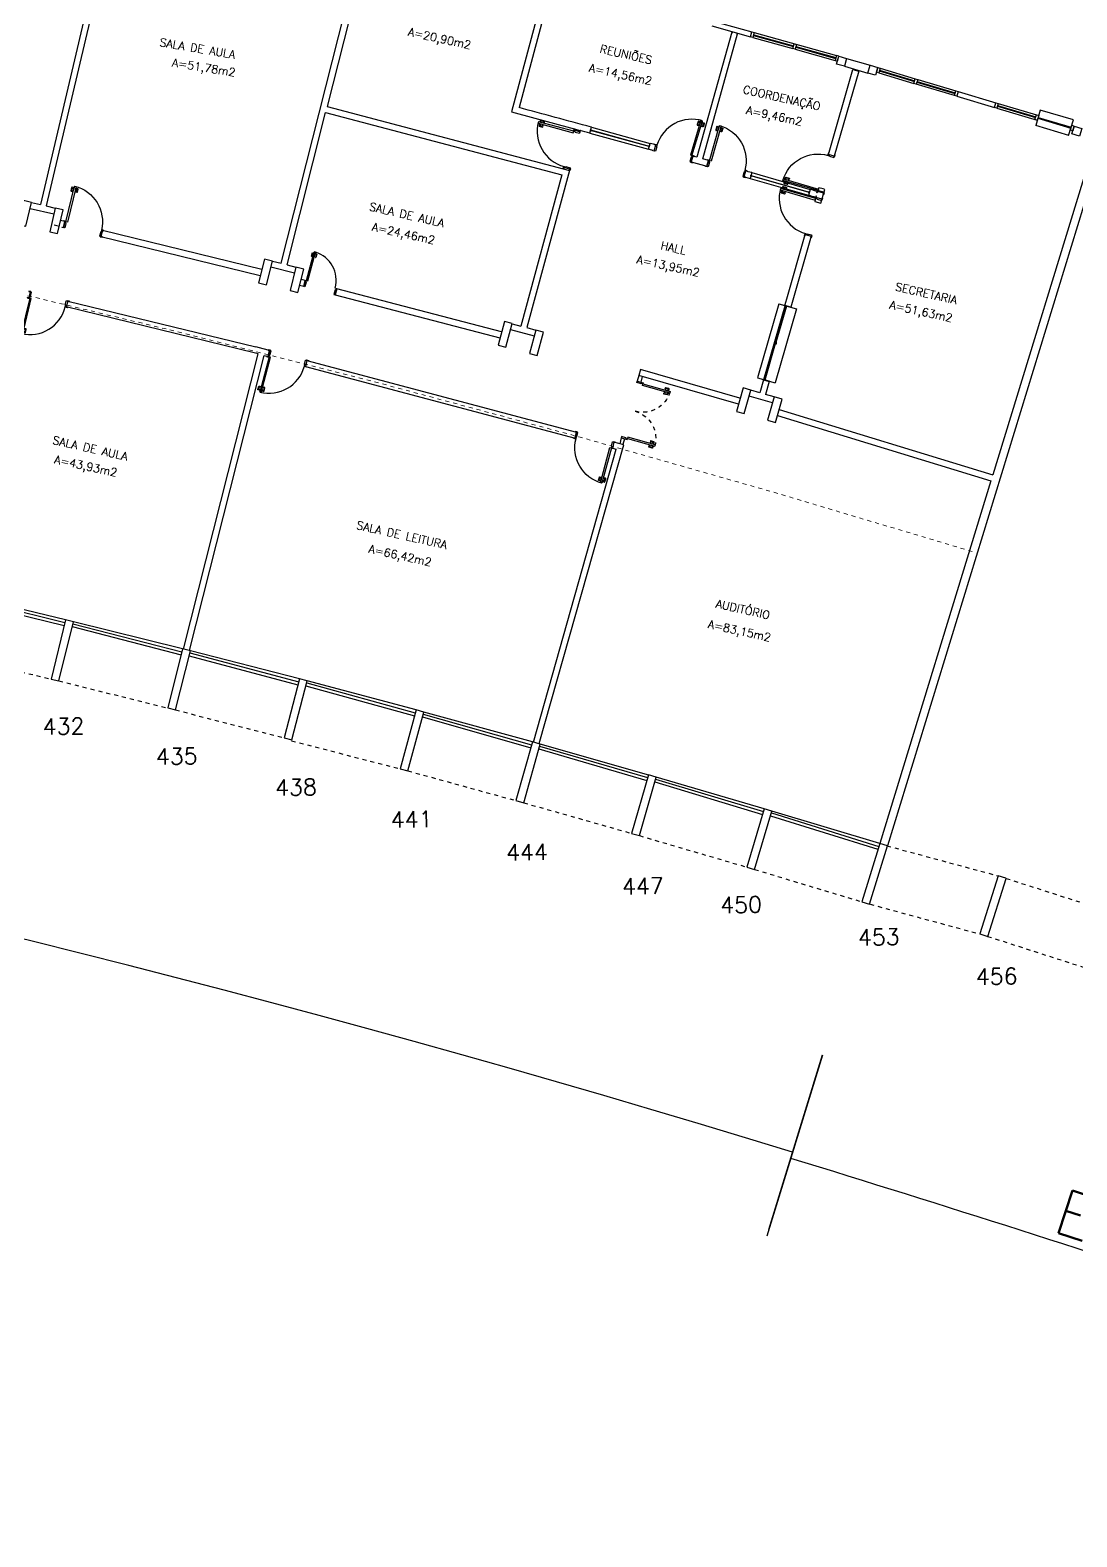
# Model space of a CAD drawing. Extents: x -165 to 137, y 302 to 416.
# Drawn here: x 70.86 to 96.64, y 302 to 339.1 of the extents above; entities that cross this region are included whole.
import ezdxf

# ---------------------------------------------------------------- set-up
doc = ezdxf.new("R2010")
doc.units = 0
doc.header["$LTSCALE"] = 0.02
doc.header["$MEASUREMENT"] = 0
doc.linetypes.add('HIDDEN', pattern=[0.375, 0.25, -0.125])
doc.linetypes.add('HIDDEN2', pattern=[0.1875, 0.125, -0.0625])
doc.layers.get('0').update_dxf_attribs({"linetype": 'CONTINUOUS'})
doc.layers.get('DEFPOINTS').update_dxf_attribs({"linetype": 'CONTINUOUS'})
doc.layers.add('2H', color=1, linetype='HIDDEN', lineweight=15)
for name, color, linetype in [('AR-BNC', 1, 'CONTINUOUS'), ('AR-COR-VT2', 162, 'CONTINUOUS'), ('AR-ESQ', 1, 'CONTINUOUS'), ('AR-EST-CNC', 83, 'CONTINUOUS'), ('AR-EST-PIL', 114, 'CONTINUOUS'), ('AR-MOB', 71, 'CONTINUOUS'), ('AR-POR', 1, 'CONTINUOUS'), ('AR-REV', 2, 'CONTINUOUS'), ('AR-TXT-CONG', 2, 'CONTINUOUS'), ('BL-ESQ-01', 1, 'CONTINUOUS'), ('BL-ESQ-VT1', 1, 'CONTINUOUS'), ('BL-POR-01', 2, 'CONTINUOUS'), ('BL-POR-02', 1, 'CONTINUOUS'), ('BL-POR-PRJ', 1, 'HIDDEN'), ('DT-ESQ-CRT', 43, 'CONTINUOUS'), ('DT-ESQ-VT2', 2, 'CONTINUOUS'), ('ESQ', 1, 'CONTINUOUS'), ('ESTR', 3, 'CONTINUOUS'), ('PORTA', 2, 'CONTINUOUS'), ('PROJ', 1, 'HIDDEN2'), ('TEXTO', 2, 'CONTINUOUS'), ('USO1', 2, 'CONTINUOUS'), ('ÁREA', 2, 'CONTINUOUS')]:
    doc.layers.add(name, color=color, linetype=linetype)
doc.styles.add('1', font='romans.shx', dxfattribs={"height": 1.1})
doc.styles.add('ROMANS', font='romans', dxfattribs={"height": 0.002})
doc.styles.add('UNB-100', font='simplex.shx', dxfattribs={"height": 0.2})
doc.dimstyles.new('1-600', dxfattribs={"dimtxt": 1.1, "dimasz": 2.5, "dimexe": 2, "dimexo": 4, "dimgap": 0.2, "dimtad": 1, "dimdec": 0, "dimzin": 4, "dimdsep": 46, "dimlunit": 6, "dimtxsty": '1', "dimblk1": 'NONE', "dimblk2": 'NONE', "dimsah": 1, "dimcen": 0, "dimclrd": 2, "dimclre": 2, "dimclrt": 2, "dimadec": 0, "dimazin": 0, "dimtfac": 1, "dimtdec": 0, "dimtmove": 2, "dimatfit": 3, "dimldrblk": 'NONE', "dimfxl": 0, "dimtolj": 1, "dimtzin": 0, "dimarcsym": 0})

# ---------------------------------------------------------------- blocks, each defined once
blk = doc.blocks.new('*D83')
at = {"layer": 'DEFPOINTS', "color": 0, "transparency": 16777216}
for p in [(14.186, 333.887), (14.071, 332.392), (91.984, 319.123), (64.658, 318.156), (91.543, 317.69)]:
    blk.add_point(p, dxfattribs=at)
at = {"layer": 'USO1', "color": 2, "lineweight": -2, "transparency": 16777216}
for p, q in [((13.764, 328.404), (13.418, 323.917)), ((90.368, 313.866), (89.045, 309.565))]:
    blk.add_line(p, q, dxfattribs=at)
blk.add_arc((-13.34, -23.512), 350.458, 72.913, 85.59592, dxfattribs=at)
at = {"layer": 'USO1', "color": 2, "transparency": 16777216, "insert": (52.142, 321.537), "char_height": 1.1, "attachment_point": 5, "rotation": 349.2545, "style": '1'}
blk.add_mtext('\\A1;Matemática', dxfattribs=at)
blk = doc.blocks.new('_NONE')
at = {"color": 0, "linetype": 'ByBlock'}
blk.add_circle((0, 0), 0.25, dxfattribs=at)
blk = doc.blocks.new('*D67')
at = {"layer": 'DEFPOINTS', "color": 0, "transparency": 16777216}
for p in [(91.99, 319.123), (91.549, 317.69), (114.735, 311.431), (114.236, 310.023), (104.606, 306.471)]:
    blk.add_point(p, dxfattribs=at)
at = {"layer": 'USO1', "color": 2, "lineweight": -2, "transparency": 16777216}
for p, q in [((90.374, 313.866), (89.004, 309.41)), ((112.899, 306.254), (111.391, 302.002))]:
    blk.add_line(p, q, dxfattribs=at)
blk.add_arc((-73.436, -219.036), 554.849, 70.469, 72.913, dxfattribs=at)
at = {"layer": 'USO1', "color": 2, "transparency": 16777216, "insert": (101.101, 308.436), "char_height": 1.1, "attachment_point": 5, "rotation": 341.691, "style": '1'}
blk.add_mtext('\\A1;Entrada Norte', dxfattribs=at)
blk = doc.blocks.new('pm03-p')
at = {"layer": 'PORTA', "color": 1}
for points in [[(-0.074, 1.009), (-0.118, 1.009, 0.414214), (-0.127, 1), (-0.127, 0.92, 0.414214), (-0.118, 0.911), (-0.089, 0.911), (-0.089, 0.929), (-0.109, 0.929), (-0.109, 0.991), (-0.074, 0.991)], [(-0.02, 1.009), (0.024, 1.009, -0.414214), (0.033, 1), (0.033, 0.92, -0.414214), (0.024, 0.911), (-0.005, 0.911), (-0.005, 0.929), (0.015, 0.929), (0.015, 0.991), (-0.02, 0.991)]]:
    blk.add_lwpolyline(points, format="xyb", dxfattribs=at)
for points in [[(-0.067, 1.026), (-0.067, 0.974), (-0.074, 0.974), (-0.074, 1.026)], [(-0.027, 1.026), (-0.027, 0.974), (-0.02, 0.974), (-0.02, 1.026)]]:
    blk.add_lwpolyline(points, close=True, dxfattribs=at)
at = {"layer": 'PORTA'}
for points in [[(-0.067, 1.05), (-0.067, 0.15), (-0.027, 0.15), (-0.027, 1.05)], [(-0.988, 0.161), (-0.938, 0.161), (-0.938, 0.151), (-0.988, 0.151)], [(-0.928, 0.15), (-0.928, 0.109), (-0.918, 0.109), (-0.918, 0), (-0.953, 0), (-0.953, 0.15)], [(-0.026, 0.15), (-0.026, 0.109), (-0.036, 0.109), (-0.036, 0), (-0.001, 0), (-0.001, 0.15)], [(0.034, 0.161), (-0.016, 0.161), (-0.016, 0.151), (0.034, 0.151)], [(-0.988, -0.001), (-0.938, -0.001), (-0.938, -0.011), (-0.988, -0.011)], [(0.034, -0.001), (-0.016, -0.001), (-0.016, -0.011), (0.034, -0.011)]]:
    blk.add_lwpolyline(points, close=True, dxfattribs=at)
at = {"layer": 'PORTA', "color": 1}
blk.add_arc((-0.027, 0.15), 0.9, 90, 180, dxfattribs=at)
blk = doc.blocks.new('ef-02-p')
at = {"layer": 'AR-BNC'}
for p, q in [((1.901, 0.299), (0.002, 0.299)), ((0.002, -0.152), (0.002, 0.299)), ((1.901, -0.152), (1.901, 0.299)), ((1.901, -0.152), (0.002, -0.152))]:
    blk.add_line(p, q, dxfattribs=at)
at = {"layer": 'DT-ESQ-CRT', "ltscale": 0.1}
for p, q in [((0.926, 0.029), (0.937, 0.029)), ((0.926, 0.027), (0.977, 0.027)), ((0.926, 0.026), (0.977, 0.026)), ((0.939, 0.054), (0.939, 0.03)), ((0.941, 0.056), (0.962, 0.056)), ((0.941, 0.052), (0.941, 0.029)), ((0.942, 0.054), (0.961, 0.054)), ((0.962, 0.052), (0.962, 0.028)), ((0.964, 0.054), (0.964, 0.028)), ((0.966, 0.029), (0.977, 0.029))]:
    blk.add_line(p, q, dxfattribs=at)
for points in [[(0.002, 0.027, -0.414214), (0, 0.029), (0, 0.149, 0.414214), (-0.001, 0.15), (-0.013, 0.15, -1), (-0.013, 0.152), (0, 0.152, -0.414214), (0.002, 0.15), (0.002, 0.03, 0.414214), (0.003, 0.029), (0.015, 0.029, -1), (0.015, 0.026), (0.003, 0.026, 0.414214), (0.002, 0.025), (0.002, 0.001, -0.414214), (0, -0.002), (-0.013, -0.002, -1), (-0.013, 0), (-0.001, 0, 0.414214), (0, 0.001), (0, 0.025, -0.414214), (0.002, 0.027), (0.015, 0.027)], [(1.901, 0.027, 0.414214), (1.903, 0.029), (1.903, 0.149, -0.414214), (1.904, 0.15), (1.916, 0.15, 1), (1.916, 0.152), (1.904, 0.152, 0.414214), (1.901, 0.15), (1.901, 0.03, -0.414214), (1.901, 0.029), (1.888, 0.029, 1), (1.888, 0.026), (1.901, 0.026, -0.414214), (1.901, 0.025), (1.901, 0.001, 0.414214), (1.904, -0.002), (1.916, -0.002, 1), (1.916, 0), (1.904, 0, -0.414214), (1.903, 0.001), (1.903, 0.025, 0.414214), (1.901, 0.027), (1.888, 0.027)]]:
    blk.add_lwpolyline(points, format="xyb", dxfattribs=at)
for points in [[(0.012, 0.052), (0.002, 0.052), (0.002, 0.054), (0.012, 0.054, -0.414214), (0.014, 0.052), (0.014, 0.043, -0.414214), (0.012, 0.041), (0.002, 0.041), (0.002, 0.043), (0.012, 0.043, 0.414214), (0.013, 0.044), (0.013, 0.051, 0.414214)], [(0.03, 0.026), (0.003, 0.026, 0.414214), (0.002, 0.024), (0.002, 0.012, 0.414214), (0.003, 0.011), (0.03, 0.011, 1), (0.03, 0.012), (0.004, 0.012, -0.414214), (0.003, 0.013), (0.003, 0.023, -0.414214), (0.004, 0.024), (0.03, 0.024, 1)], [(0.929, 0.052), (0.939, 0.052), (0.939, 0.054), (0.928, 0.054, 0.414214), (0.926, 0.052), (0.926, 0.043, 0.414214), (0.928, 0.041), (0.939, 0.041), (0.939, 0.043), (0.929, 0.043, -0.414214), (0.928, 0.044), (0.928, 0.051, -0.414214)], [(0.974, 0.052), (0.964, 0.052), (0.964, 0.054), (0.975, 0.054, -0.414214), (0.977, 0.052), (0.977, 0.043, -0.414214), (0.975, 0.041), (0.964, 0.041), (0.964, 0.043), (0.974, 0.043, 0.414214), (0.975, 0.044), (0.975, 0.051, 0.414214)], [(1.873, 0.026), (1.9, 0.026, -0.414214), (1.901, 0.024), (1.901, 0.012, -0.414214), (1.9, 0.011), (1.873, 0.011, -1), (1.873, 0.012), (1.899, 0.012, 0.414214), (1.9, 0.013), (1.9, 0.023, 0.414214), (1.899, 0.024), (1.873, 0.024, -1)], [(1.891, 0.052), (1.901, 0.052), (1.901, 0.054), (1.891, 0.054, 0.414214), (1.889, 0.052), (1.889, 0.043, 0.414214), (1.891, 0.041), (1.901, 0.041), (1.901, 0.043), (1.891, 0.043, -0.414214), (1.89, 0.044), (1.89, 0.051, -0.414214)]]:
    blk.add_lwpolyline(points, format="xyb", close=True, dxfattribs=at)
for centre, radius, start, end in [((0.926, 0.027), 0.00152, 90, 270), ((0.937, 0.03), 0.00152, 270, 360), ((0.941, 0.054), 0.00152, 90, 180), ((0.939, 0.029), 0.00152, 270, 0), ((0.942, 0.052), 0.00152, 90, 180), ((0.961, 0.052), 0.00152, 0, 90), ((0.962, 0.054), 0.00152, 0, 90), ((0.963, 0.028), 0.00076, 180, 0), ((0.966, 0.028), 0.00076, 90, 270), ((0.977, 0.027), 0.00152, 270, 90)]:
    blk.add_arc(centre, radius, start, end, dxfattribs=at)
at = {"layer": 'DT-ESQ-VT2'}
for points in [[(0.936, 0.03), (0.004, 0.03), (0.004, 0.04), (0.936, 0.04)], [(1.895, 0.024), (0.005, 0.024), (0.005, 0.012), (1.895, 0.012)], [(0.967, 0.03), (1.899, 0.03), (1.899, 0.04), (0.967, 0.04)]]:
    blk.add_lwpolyline(points, close=True, dxfattribs=at)
blk = doc.blocks.new('ef-01-p')
at = {"layer": 'BL-ESQ-01', "ltscale": 0.1}
for p, q in [((0, 0.15), (1.5, 0.15)), ((0, 0), (1.5, 0))]:
    blk.add_line(p, q, dxfattribs=at)
for points in [[(0.001, 0.065), (0.017, 0.065), (0.017, 0.066), (0.001, 0.066), (0.001, 0.083), (0.017, 0.083), (0.017, 0.085), (0.001, 0.085, 0.414214), (0, 0.083), (0, 0.066, 0.414214)], [(1.498, 0.065), (1.483, 0.065), (1.483, 0.066), (1.498, 0.066), (1.498, 0.083), (1.483, 0.083), (1.483, 0.085), (1.498, 0.085, -0.414214), (1.5, 0.083), (1.5, 0.066, -0.414214)]]:
    blk.add_lwpolyline(points, format="xyb", close=True, dxfattribs=at)
blk.add_lwpolyline([(0.001, 0.07), (0.001, 0.08), (1.498, 0.08), (1.498, 0.07)], close=True, dxfattribs=at)
blk = doc.blocks.new('PE80-TTC')
at = {"color": 2}
for p, q in [((0.075, 0), (-0.075, 0)), ((-0.075, -0.03), (-0.075, 0)), ((0.075, 0), (0.075, -0.02)), ((0.04, -0.03), (-0.075, -0.03)), ((0.075, -0.02), (0.04, -0.02)), ((0.04, -0.03), (0.04, -0.02)), ((0.085, -0.03), (0.817, -0.03)), ((0.085, -0.03), (0.085, -0.065)), ((0.085, -0.065), (0.817, -0.065)), ((0.817, -0.065), (0.817, -0.03)), ((0.04, -0.771), (-0.075, -0.771)), ((-0.075, -0.771), (-0.075, -0.801)), ((0.075, -0.801), (-0.075, -0.801)), ((0.075, -0.802), (-0.075, -0.802)), ((0.04, -0.771), (0.04, -0.781)), ((0.075, -0.781), (0.04, -0.781)), ((0.075, -0.801), (0.075, -0.781))]:
    blk.add_line(p, q, dxfattribs=at)
at = {"color": 1}
for p, q in [((0.777, 0.01), (0.687, 0.01)), ((0.687, 0), (0.687, 0.01)), ((0.777, 0.01), (0.777, -0.03)), ((0.767, 0), (0.687, 0)), ((0.767, -0.095), (0.687, -0.095)), ((0.687, -0.095), (0.687, -0.105)), ((0.777, -0.105), (0.687, -0.105)), ((0.767, 0), (0.767, -0.03)), ((0.767, -0.095), (0.767, -0.065)), ((0.777, -0.105), (0.777, -0.065))]:
    blk.add_line(p, q, dxfattribs=at)
blk.add_arc((0.085, -0.03), 0.731, 270, 357.3429, dxfattribs=at)

msp = doc.modelspace()

# ---------------------------------------------------------------- linework, layer by layer
at = {"color": 1}
for points in [[(71.73, 324.582), (69.035, 325.228)], [(74.613, 323.866), (71.924, 324.534)], [(77.491, 323.126), (74.807, 323.817)], [(80.362, 322.363), (77.684, 323.076)], [(83.227, 321.576), (80.555, 322.311)], [(86.098, 320.761), (83.42, 321.522)], [(88.937, 319.93), (86.277, 320.709)], [(91.781, 319.072), (89.128, 319.873)]]:
    msp.add_lwpolyline(points, dxfattribs=at)
at = {"layer": '2H'}
msp.add_arc((-13.492, -24.369), 366.755, 72.94715, 85.55544, dxfattribs=at)
at = {"layer": 'AR-COR-VT2', "color": 6}
msp.add_line((85.504, 329.072), (85.504, 329.071), dxfattribs=at)
at = {"layer": 'AR-EST-CNC'}
msp.add_lwpolyline([(96.568, 336.741), (96.76, 336.683), (96.703, 336.492), (96.511, 336.549)], close=True, dxfattribs=at)
at = {"layer": 'AR-EST-PIL'}
for p, q in [((77.6, 333.219), (77.406, 333.268)), ((77.453, 332.638), (77.6, 333.219))]:
    msp.add_line(p, q, dxfattribs=at)
at = {"layer": 'AR-REV'}
for p, q in [((79.222, 341.37), (78.172, 337.22)), ((83.573, 340.29), (82.716, 337.088)), ((87.649, 339.205), (88.602, 338.939)), ((87.681, 339.323), (88.635, 339.056)), ((88.138, 339.049), (87.279, 335.974)), ((87.423, 335.934), (88.283, 339.009)), ((90.965, 338.403), (91.542, 338.237)), ((90.91, 338.211), (91.486, 338.045)), ((93.678, 337.475), (94.607, 337.198)), ((93.713, 337.592), (94.642, 337.315)), ((77.186, 333.324), (78.135, 337.074)), ((78.135, 337.074), (83.955, 335.542)), ((78.172, 337.22), (84.139, 335.649)), ((82.716, 337.088), (84.26, 336.671)), ((84.26, 336.671), (84.26, 336.67)), ((84.26, 336.67), (84.405, 336.631)), ((84.405, 336.631), (84.404, 336.631)), ((84.64, 336.567), (84.68, 336.712)), ((86.086, 336.17), (86.126, 336.314)), ((87.183, 336.001), (87.139, 335.857)), ((87.139, 335.857), (87.527, 335.749)), ((87.279, 335.974), (87.183, 336.001)), ((87.568, 335.893), (87.423, 335.934)), ((87.568, 335.893), (87.527, 335.749)), ((83.955, 335.542), (82.946, 331.816)), ((84.139, 335.649), (83.093, 331.776)), ((88.475, 335.48), (88.587, 335.449)), ((88.628, 335.593), (88.587, 335.449)), ((90.07, 335.179), (90.029, 335.034)), ((90.282, 335.222), (90.254, 335.126)), ((90.328, 334.843), (90.426, 335.181)), ((90.212, 334.981), (90.184, 334.885)), ((90.184, 334.885), (90.328, 334.843)), ((71.552, 334.276), (71.449, 334.3)), ((71.713, 334.392), (71.609, 334.416)), ((71.713, 334.392), (71.678, 334.246)), ((72.638, 334.166), (72.603, 334.021)), ((72.603, 334.021), (76.527, 333.062)), ((76.564, 333.206), (72.638, 334.166)), ((83.721, 334.102), (83.721, 334.102)), ((89.492, 332.484), (89.948, 334.066)), ((90.092, 334.025), (89.589, 332.279)), ((89.948, 334.066), (90.092, 334.025)), ((76.787, 333.27), (77.369, 333.123)), ((77.596, 332.791), (77.496, 332.816)), ((77.634, 332.936), (77.533, 332.962)), ((77.596, 332.791), (77.634, 332.936)), ((71.784, 332.431), (71.749, 332.286)), ((71.784, 332.431), (76.417, 331.3)), ((78.408, 332.728), (78.37, 332.583)), ((78.37, 332.583), (82.429, 331.526)), ((82.465, 331.67), (78.408, 332.728)), ((89.445, 332.321), (89.492, 332.484)), ((76.38, 331.155), (71.749, 332.286)), ((89.589, 332.279), (89.445, 332.321)), ((82.692, 331.731), (83.271, 331.574)), ((82.731, 331.874), (82.946, 331.816)), ((74.638, 323.86), (76.477, 331.13)), ((76.477, 331.13), (76.38, 331.155)), ((76.594, 331.256), (76.417, 331.3)), ((76.622, 331.093), (76.719, 331.067)), ((77.677, 330.968), (77.639, 330.823)), ((77.677, 330.968), (84.317, 329.2)), ((77.639, 330.823), (84.278, 329.055)), ((85.849, 330.599), (85.809, 330.457)), ((85.935, 330.574), (85.896, 330.433)), ((88.918, 330.495), (88.825, 330.174)), ((89.062, 330.453), (88.918, 330.495)), ((89.062, 330.453), (88.969, 330.132)), ((84.278, 329.055), (84.317, 329.2)), ((83.251, 321.57), (85.293, 328.785)), ((85.198, 328.811), (85.293, 328.785)), ((85.418, 329.059), (85.379, 328.918)), ((85.495, 329.038), (85.455, 328.897))]:
    msp.add_line(p, q, dxfattribs=at)
for points in [[(73.011, 342.887), (71.111, 334.807)], [(73.157, 342.852), (71.257, 334.772)], [(77.041, 333.36), (79.076, 341.407)], [(83.694, 340.258), (83.718, 340.251), (82.9, 337.193)], [(88.138, 339.049), (88.162, 339.042)], [(88.258, 339.015), (88.283, 339.009)], [(91.265, 338.089), (90.663, 335.999), (90.519, 336.041), (91.121, 338.131)], [(91.121, 338.131), (91.265, 338.089)], [(97.276, 336.319), (91.972, 319.014)], [(97.085, 336.378), (94.563, 328.148)], [(70.859, 334.712), (71.443, 334.575)], [(70.893, 334.858), (71.111, 334.807)], [(71.257, 334.772), (71.477, 334.721)], [(76.824, 333.415), (77.041, 333.36)], [(77.186, 333.324), (77.406, 333.268)], [(83.093, 331.776), (83.31, 331.718)], [(74.783, 323.823), (76.622, 331.093)], [(76.719, 331.067), (76.757, 331.212), (76.594, 331.256)], [(85.889, 330.743), (85.849, 330.599)], [(88.302, 329.893), (85.849, 330.599)], [(88.339, 330.038), (85.889, 330.743)], [(88.825, 330.174), (88.609, 330.236)], [(89.144, 329.926), (88.568, 330.092)], [(89.186, 330.07), (88.969, 330.133)], [(89.261, 329.617), (94.519, 328.005)], [(89.305, 329.76), (94.563, 328.148)], [(83.396, 321.533), (85.479, 328.891), (85.237, 328.956)], [(94.519, 328.005), (91.781, 319.072)]]:
    msp.add_lwpolyline(points, dxfattribs=at)
for centre, radius, start, end in [((-14.412, -26.548), 376.533, 74.74177, 75.02239), ((-15.942, -32.154), 382.193, 74.74175, 74.77833), ((-15.9, -32.004), 382.038, 74.50016, 74.51689), ((-14.412, -26.548), 376.533, 74.48689, 74.51352), ((-25.567, -65.581), 417.11, 74.11081, 74.13507), ((10.932, 62.317), 283.956, 73.78774, 73.82615), ((-25.567, -65.581), 417.11, 73.87846, 73.90476), ((-25.662, -65.91), 417.552, 73.8579, 73.87848)]:
    msp.add_arc(centre, radius, start, end, dxfattribs=at)
at = {"layer": 'BL-ESQ-VT1'}
for p, q in [((89.7, 338.632), (90.682, 338.355)), ((93.62, 337.492), (92.681, 337.772)), ((92.701, 337.84), (92.696, 337.821)), ((92.716, 337.889), (93.655, 337.609)), ((95.736, 337.134), (95.622, 336.75)), ((96.553, 336.891), (95.736, 337.134)), ((96.434, 336.508), (96.553, 336.891)), ((96.439, 336.506), (95.622, 336.75))]:
    msp.add_line(p, q, dxfattribs=at)
for points in [[(88.635, 339.056), (88.693, 339.04), (88.66, 338.923), (88.602, 338.939)], [(89.675, 338.766), (89.733, 338.75), (89.7, 338.632), (89.642, 338.648)], [(90.738, 338.339), (90.773, 338.459), (90.716, 338.475), (90.682, 338.355)], [(91.734, 338.182), (91.791, 338.164), (91.756, 338.047), (91.699, 338.064)], [(92.658, 337.906), (92.716, 337.889), (92.681, 337.772), (92.624, 337.789)], [(93.655, 337.609), (93.713, 337.592), (93.678, 337.475), (93.62, 337.492)], [(94.642, 337.315), (94.7, 337.298), (94.665, 337.18), (94.607, 337.198)], [(95.639, 337.018), (95.696, 337.001), (95.661, 336.883), (95.604, 336.901)], [(96.511, 336.758), (96.568, 336.741), (96.534, 336.623), (96.476, 336.641)]]:
    msp.add_lwpolyline(points, close=True, dxfattribs=at)
for points in [[(88.66, 338.923), (89.642, 338.648)], [(88.673, 338.97), (89.656, 338.696)], [(88.679, 338.99), (89.661, 338.715)], [(88.693, 339.04), (90.716, 338.475)], [(89.713, 338.68), (90.696, 338.405)], [(89.719, 338.699), (90.702, 338.424)], [(91.756, 338.048), (92.624, 337.789)], [(91.771, 338.096), (92.638, 337.838)], [(91.777, 338.115), (92.644, 337.857)], [(91.79, 338.165), (92.658, 337.906)], [(92.696, 337.821), (93.635, 337.541)], [(92.701, 337.84), (93.64, 337.56)], [(94.685, 337.249), (95.624, 336.969)], [(94.7, 337.298), (95.696, 337.001)], [(94.665, 337.18), (95.661, 336.883)], [(94.679, 337.229), (95.619, 336.95)], [(95.676, 336.932), (96.491, 336.69)], [(95.682, 336.952), (96.496, 336.709)]]:
    msp.add_lwpolyline(points, dxfattribs=at)
at = {"layer": 'BL-POR-01', "extrusion": (0, 0, -1)}
for points in [[(-85.947, 330.393), (-85.907, 330.404), (-85.905, 330.394), (-85.8, 330.424), (-85.809, 330.457), (-85.954, 330.417)], [(-86.61, 330.164), (-85.936, 330.353), (-85.947, 330.392), (-86.621, 330.203)], [(-85.568, 329.043), (-85.529, 329.054), (-85.531, 329.064), (-85.426, 329.093), (-85.417, 329.059), (-85.561, 329.019)], [(-86.253, 328.893), (-85.579, 329.082), (-85.568, 329.044), (-86.242, 328.855)]]:
    msp.add_lwpolyline(points, close=True, dxfattribs=at)
at = {"layer": 'BL-POR-02', "extrusion": (0, 0, -1)}
for points in [[(-85.947, 330.393), (-85.907, 330.404), (-85.905, 330.394), (-85.8, 330.424), (-85.809, 330.457), (-85.954, 330.417)], [(-86.598, 330.209), (-86.547, 330.223), (-86.549, 330.23), (-86.599, 330.216)], [(-86.587, 330.171), (-86.537, 330.185), (-86.535, 330.178), (-86.585, 330.164)], [(-86.219, 328.861), (-86.169, 328.875), (-86.167, 328.869), (-86.217, 328.854)], [(-86.23, 328.9), (-86.18, 328.914), (-86.182, 328.921), (-86.232, 328.906)]]:
    msp.add_lwpolyline(points, close=True, dxfattribs=at)
for points in [[(-86.583, 330.221), (-86.595, 330.263, -0.414214), (-86.589, 330.274), (-86.512, 330.296, -0.414214), (-86.501, 330.289), (-86.493, 330.261), (-86.51, 330.257), (-86.515, 330.276), (-86.575, 330.259), (-86.566, 330.225)], [(-86.568, 330.169), (-86.557, 330.126, 0.414214), (-86.545, 330.12), (-86.468, 330.142, 0.414214), (-86.462, 330.153), (-86.47, 330.181), (-86.487, 330.176), (-86.482, 330.156), (-86.542, 330.14), (-86.551, 330.173)], [(-86.201, 328.859), (-86.189, 328.817, 0.414214), (-86.178, 328.81), (-86.101, 328.832, 0.414214), (-86.095, 328.843), (-86.103, 328.871), (-86.12, 328.866), (-86.115, 328.847), (-86.174, 328.83), (-86.184, 328.864)], [(-86.216, 328.911), (-86.227, 328.953, -0.414214), (-86.221, 328.965), (-86.144, 328.986, -0.414214), (-86.133, 328.98), (-86.125, 328.952), (-86.143, 328.947), (-86.148, 328.966), (-86.208, 328.95), (-86.198, 328.916)]]:
    msp.add_lwpolyline(points, format="xyb", dxfattribs=at)
at = {"layer": 'BL-POR-PRJ', "extrusion": (0, 0, -1)}
for centre, start, end in [((-85.947, 330.392), 195.6743, 285.6743), ((-85.568, 329.044), 105.6743, 195.6743)]:
    msp.add_arc(centre, 0.7, start, end, dxfattribs=at)
at = {"layer": 'ESQ'}
for p, q in [((69.005, 325.107), (71.695, 324.439)), ((69.024, 325.18), (71.713, 324.512)), ((71.893, 324.414), (74.577, 323.723)), ((71.912, 324.487), (74.596, 323.796)), ((74.775, 323.697), (77.454, 322.984)), ((74.795, 323.769), (77.473, 323.057)), ((77.652, 322.956), (80.324, 322.221)), ((77.671, 323.028), (80.343, 322.293)), ((80.521, 322.191), (83.188, 321.434)), ((80.542, 322.263), (83.208, 321.506)), ((83.385, 321.403), (86.045, 320.624)), ((83.406, 321.475), (86.065, 320.696)), ((86.242, 320.591), (88.895, 319.79)), ((86.263, 320.662), (88.918, 319.861)), ((89.114, 319.827), (91.76, 319.004)), ((89.092, 319.755), (91.738, 318.932))]:
    msp.add_line(p, q, dxfattribs=at)
at = {"layer": 'ESTR'}
for p, q in [((77.406, 333.268), (77.259, 332.687)), ((77.259, 332.687), (77.453, 332.638))]:
    msp.add_line(p, q, dxfattribs=at)
for points in [[(90.91, 338.211), (90.718, 338.267), (90.773, 338.459), (90.965, 338.403)], [(91.678, 337.989), (91.486, 338.045), (91.542, 338.237), (91.734, 338.182)], [(96.705, 336.491), (96.513, 336.547), (96.568, 336.739), (96.76, 336.683)], [(70.893, 334.859), (70.698, 334.904), (70.561, 334.32), (70.756, 334.275)], [(71.672, 334.675), (71.477, 334.721), (71.34, 334.137), (71.534, 334.091)], [(76.824, 333.416), (76.63, 333.465), (76.483, 332.883), (76.677, 332.834)], [(82.731, 331.875), (82.538, 331.927), (82.381, 331.348), (82.574, 331.296)], [(83.503, 331.666), (83.31, 331.718), (83.153, 331.139), (83.346, 331.087)], [(88.609, 330.236), (88.417, 330.292), (88.251, 329.715), (88.443, 329.66)], [(89.378, 330.015), (89.186, 330.07), (89.02, 329.494), (89.212, 329.438)], [(94.89, 318.218), (94.7, 318.278), (94.247, 316.848), (94.443, 316.786), (94.896, 318.216)]]:
    msp.add_lwpolyline(points, close=True, dxfattribs=at)
for points in [[(71.73, 324.582), (71.374, 323.124), (71.568, 323.077), (71.924, 324.534), (71.73, 324.582)], [(74.613, 323.866), (74.246, 322.412), (74.44, 322.363), (74.807, 323.817), (74.613, 323.866)], [(77.491, 323.126), (77.111, 321.675), (77.305, 321.624), (77.684, 323.076), (77.491, 323.126)], [(80.362, 322.363), (79.97, 320.915), (80.163, 320.863), (80.555, 322.311), (80.362, 322.363)], [(83.227, 321.576), (82.823, 320.131), (83.016, 320.077), (83.42, 321.522), (83.227, 321.576)], [(86.085, 320.765), (85.67, 319.324), (85.862, 319.268), (86.277, 320.709), (86.085, 320.765)], [(88.937, 319.93), (88.509, 318.493), (88.701, 318.436), (89.128, 319.873), (88.937, 319.93)], [(91.781, 319.072), (91.342, 317.638), (91.533, 317.58), (91.972, 319.014), (91.781, 319.072)]]:
    msp.add_lwpolyline(points, dxfattribs=at)
at = {"layer": 'PROJ'}
for p, q in [((68.685, 323.768), (71.368, 323.126)), ((71.568, 323.077), (74.246, 322.412)), ((74.44, 322.363), (77.111, 321.675)), ((77.299, 321.602), (79.97, 320.915)), ((80.163, 320.863), (82.823, 320.131)), ((83.016, 320.077), (85.67, 319.324)), ((85.863, 319.268), (88.509, 318.493)), ((91.958, 319.018), (94.705, 318.276)), ((88.701, 318.436), (91.342, 317.638)), ((94.896, 318.216), (97.603, 317.346)), ((91.543, 317.58), (94.258, 316.844)), ((94.437, 316.788), (97.144, 315.918))]:
    msp.add_line(p, q, dxfattribs=at)

# ---------------------------------------------------------------- block references
at = {"xscale": -1}
for p, rotation in [((71.678, 334.246), 346.4002732238421), ((85.238, 328.955), 165.0956249845909)]:
    msp.add_blockref('pm03-p', p, dxfattribs=dict(at, rotation=rotation))
at = {"rotation": 165.0947563349528}
msp.add_blockref('pm03-p', (76.756, 331.213), dxfattribs=at)
at = {"layer": 'AR-ESQ'}
for p, rotation in [((84.64, 336.567), 344.6276405885375), ((88.587, 335.448), 344.0077869918295)]:
    msp.add_blockref('ef-01-p', p, dxfattribs=dict(at, rotation=rotation))
at = {"layer": 'AR-ESQ', "xscale": -1, "rotation": 253.9086303469696}
msp.add_blockref('ef-02-p', (88.918, 330.495), dxfattribs=at)
at = {"layer": 'AR-MOB'}
for p, rotation in [((84.397, 336.598), 74.85707977580819), ((87.14, 335.857), 343.1984938534115), ((90.357, 334.94), 73.8681915724855)]:
    msp.add_blockref('pm03-p', p, dxfattribs=dict(at, rotation=rotation))
at = {"layer": 'AR-MOB', "xscale": -1}
for p, rotation in [((87.525, 335.749), 344.3063456311996), ((90.399, 335.083), 73.94343998338948)]:
    msp.add_blockref('pm03-p', p, dxfattribs=dict(at, rotation=rotation))
at = {"layer": 'AR-POR'}
for name, p, rotation in [('PE80-TTC', (77.615, 332.864), 75.16653496369977), ('pm03-p', (70.858, 332.656), 166.3572502608712)]:
    msp.add_blockref(name, p, dxfattribs=dict(at, rotation=rotation))

# ---------------------------------------------------------------- texts
at = {"layer": 'AR-TXT-CONG', "style": 'ROMANS'}
for s, p in [('450', (87.857, 317.357)), ('453', (91.248, 316.561)), ('456', (94.151, 315.594))]:
    msp.add_text(s, height=0.4, rotation=1.1119, dxfattribs=at).set_placement(p)
at = {"layer": 'AR-TXT-CONG', "char_height": 0.4, "width": 1.1646, "attachment_point": 1, "rotation": 1.1119, "style": 'ROMANS'}
for s, insert in [('432', (71.163, 322.151)), ('435', (73.951, 321.412)), ('438', (76.888, 320.648)), ('441', (79.736, 319.861)), ('444', (82.578, 319.051)), ('447', (85.433, 318.216))]:
    msp.add_mtext(s, dxfattribs=dict(at, insert=insert))
at = {"layer": 'TEXTO', "char_height": 0.2, "attachment_point": 1, "style": 'UNB-100'}
for s, insert, width, rotation in [('SALA DE AULA', (74.068, 338.908), 2.52592, 350.3944), ('REUNIÕES', (84.917, 338.746), 2.52592, 347.2388), ('COORDENAÇÃO', (88.441, 337.747), 2.52592, 347.2388), ('SALA DE AULA', (79.239, 334.862), 2.52592, 347.1266), ('HALL', (86.414, 333.906), 2.52592, 347.2388), ('SECRETARIA', (92.194, 332.889), 2.52592, 347.2388), ('SALA DE AULA', (71.442, 329.112), 2.80574, 347.2388), ('SALA DE LEITURA', (78.925, 327.019), 2.80574, 347.2388), ('AUDITÓRIO', (87.775, 325.084), 2.52592, 347.2388)]:
    msp.add_mtext(s, dxfattribs=dict(at, insert=insert, width=width, rotation=rotation))
at = {"layer": 'ÁREA', "char_height": 0.2, "width": 2.10245, "attachment_point": 1, "style": 'UNB-100'}
for s, insert, rotation in [('A=20,90m2', (80.196, 339.165), 347.6134), ('A=51,78m2', (74.374, 338.408), 350.769), ('A=14,56m2', (84.653, 338.279), 347.6134), ('A=9,46m2', (88.522, 337.24), 347.6134), ('A=24,46m2', (79.307, 334.362), 347.5012), ('A=13,95m2', (85.825, 333.561), 347.6134), ('A=51,63m2', (92.052, 332.443), 347.6134), ('A=43,93m2', (71.482, 328.637), 347.6134), ('A=66,42m2', (79.223, 326.433), 347.6134), ('A=83,15m2', (87.581, 324.579), 347.6134)]:
    msp.add_mtext(s, dxfattribs=dict(at, insert=insert, rotation=rotation))

# ---------------------------------------------------------------- dimensions: what is measured, and where the dimension line sits
at = {"layer": 'USO1'}
for base, line1, line2, text, picture, middle in [((64.658, 318.156), ((91.543, 317.69), (91.984, 319.123)), ((14.186, 333.887), (14.071, 332.392)), 'Matemática', '*D83', (52.142, 321.537)), ((104.606, 306.471), ((91.549, 317.69), (91.99, 319.123)), ((114.236, 310.023), (114.735, 311.431)), 'Entrada Norte', '*D67', (101.101, 308.436))]:
    dim = msp.add_angular_dim_2l(base=base, line1=line1, line2=line2, text=text, dimstyle='1-600', override={"dimazin": 1}, dxfattribs=at)
    dim.commit()
    dim.dimension.update_dxf_attribs({"geometry": picture, "text_midpoint": middle})

doc.saveas('drawing.dxf')
